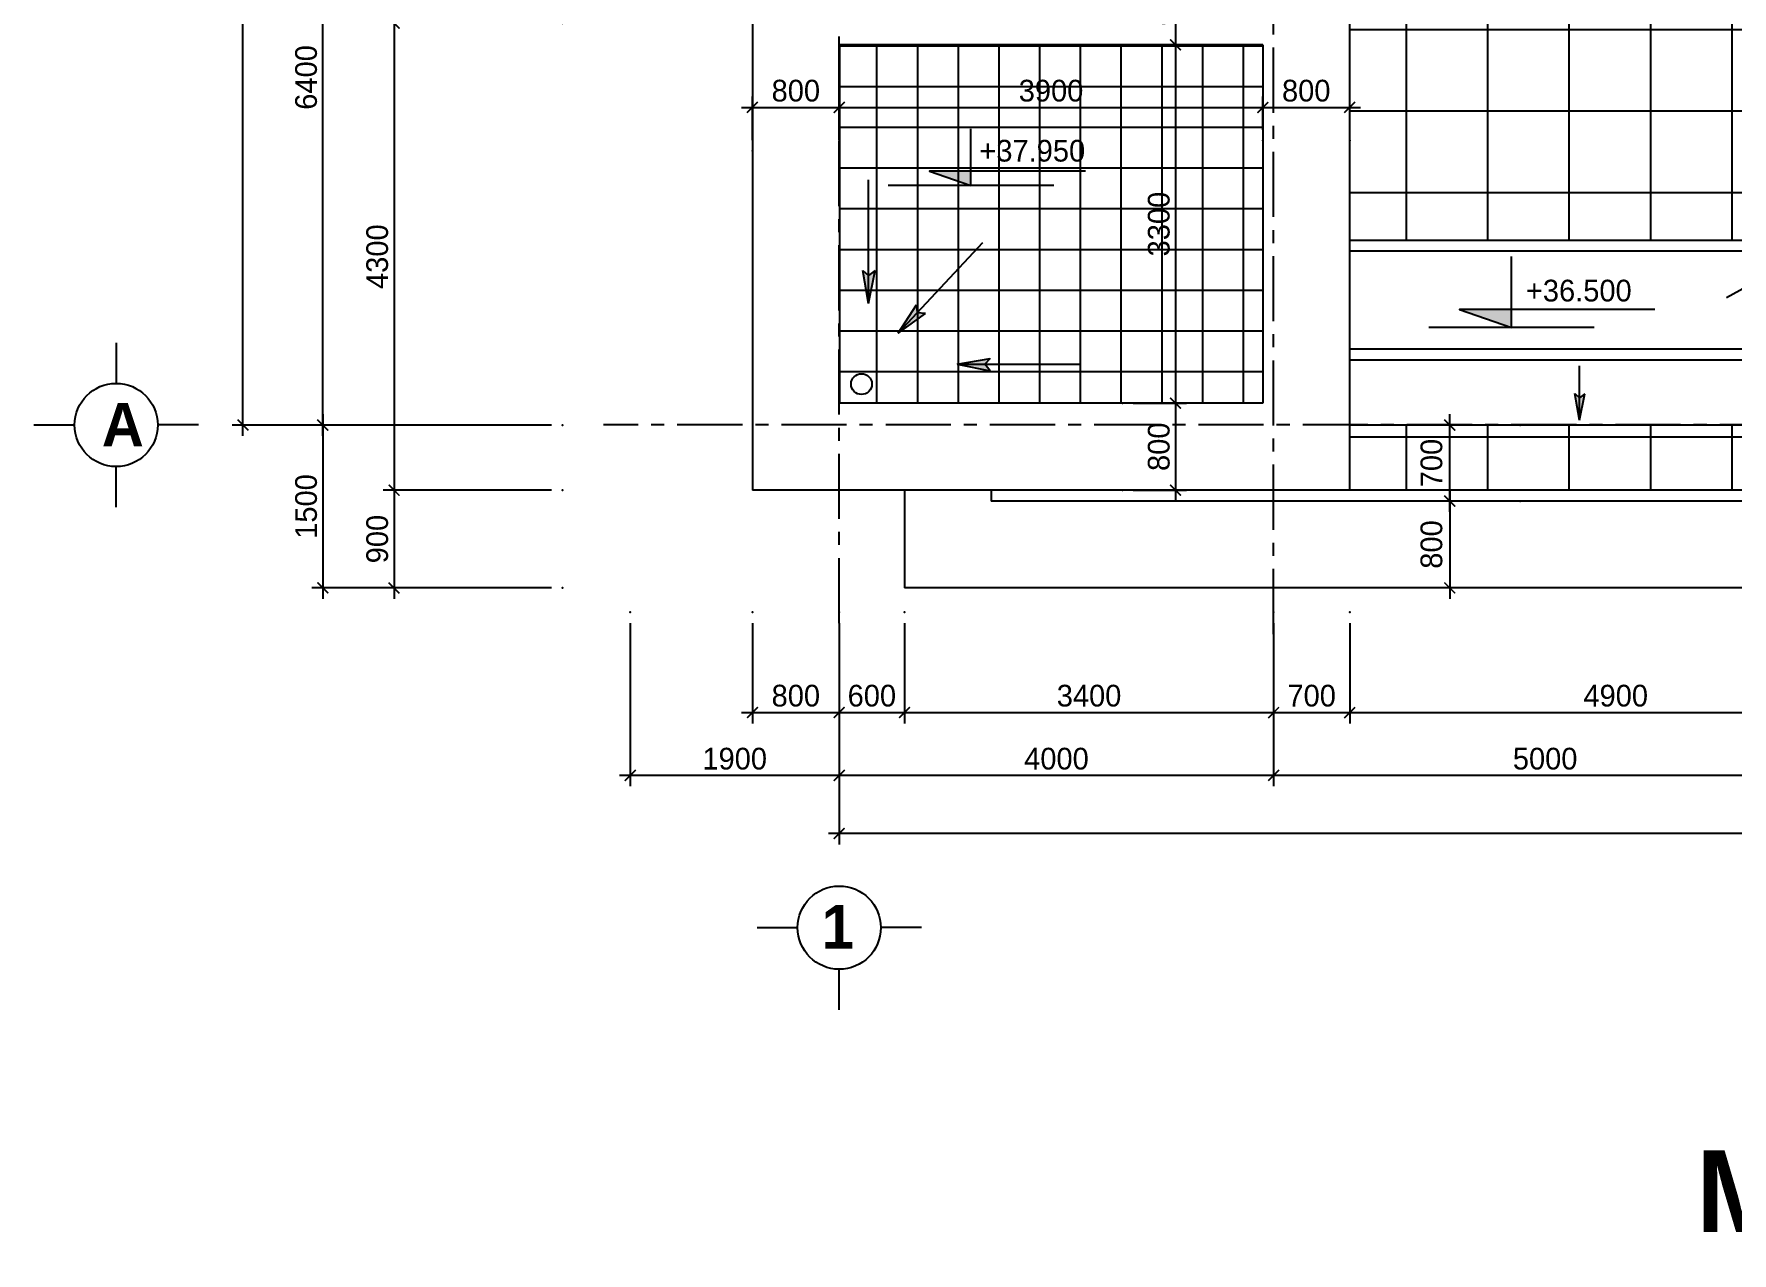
# Model space of a CAD drawing. Header units: inches. Extents: x -844707 to -690155, y -211546 to -175871.
# Drawn here: x -727086 to -711449, y -209024 to -197801 of the extents above; entities that cross this region are included whole.
import ezdxf
from ezdxf.enums import TextEntityAlignment as Align

# ---------------------------------------------------------------- set-up
doc = ezdxf.new("R2010")
doc.units = ezdxf.units.IN
doc.header["$LTSCALE"] = 48
doc.header["$MEASUREMENT"] = 0
doc.linetypes.add('CENTER', pattern=[2, 1.25, -0.25, 0.25, -0.25])
doc.layers.add('DWGSHARE.com-DefPoints-DWGSHARE.com', color=7, linetype='Continuous', plot=False)
for name, color, linetype in [('DWGSHARE.com-DIM-DWGSHARE.com', 251, 'Continuous'), ('DWGSHARE.com-HATCH-DWGSHARE.com', 8, 'Continuous'), ('DWGSHARE.com-KICHTHUOC-DWGSHARE.com', 9, 'Continuous'), ('DWGSHARE.com-kinh-DWGSHARE.com', 154, 'Continuous'), ('DWGSHARE.com-LAYER1-DWGSHARE.com', 150, 'Continuous'), ('DWGSHARE.com-NET-DWGSHARE.com', 245, 'Continuous'), ('DWGSHARE.com-text-DWGSHARE.com', 3, 'Continuous'), ('DWGSHARE.com-truc-DWGSHARE.com', 250, 'CENTER'), ('DWGSHARE.com-TUONG-DWGSHARE.com', 7, 'Continuous')]:
    doc.layers.add(name, color=color, linetype=linetype)
doc.styles.add('AVO-B', font='')
doc.styles.get("Standard").update_dxf_attribs({"font": ''})
doc.styles.add('style4', font='')
doc.styles.add('VNI-AVO', font='')
doc.styles.get('AVO-B').set_extended_font_data('VNI-Avo', bold=True)
doc.styles.get('Standard').set_extended_font_data('VNI-Avo')
doc.styles.get('style4').set_extended_font_data('VNI-Avo')
doc.styles.get('VNI-AVO').set_extended_font_data('VNI-Avo')
doc.dimstyles.new('100', dxfattribs={"dimscale": 0, "dimtxt": 200, "dimasz": 100, "dimexe": 65, "dimexo": 0, "dimgap": 65, "dimtad": 1, "dimdec": 0, "dimzin": 0, "dimdsep": 46, "dimtxsty": 'style4', "dimblk": 'ARCHTICK', "dimcen": 0.1, "dimdle": 100, "dimclrd": 256, "dimclre": 256, "dimclrt": 2, "dimadec": 0, "dimazin": 0, "dimtfac": 1, "dimtdec": 0, "dimtix": 1, "dimtmove": 2, "dimatfit": 3, "dimldrblk": 'ARCHTICK', "dimfxl": 1, "dimtolj": 1, "dimtzin": 0, "dimlwd": -1, "dimlwe": -1, "dimarcsym": 0})
doc.dimstyles.new('tl1-100', dxfattribs={"dimtxt": 200, "dimasz": 100, "dimexe": 100, "dimexo": 100, "dimgap": 50, "dimtad": 1, "dimdec": 0, "dimzin": 0, "dimdsep": 46, "dimtxsty": 'VNI-AVO', "dimblk": 'ARCHTICK', "dimcen": 1, "dimdle": 100, "dimclrd": 256, "dimclre": 256, "dimclrt": 2, "dimadec": 0, "dimazin": 0, "dimtfac": 1, "dimtdec": 0, "dimtix": 1, "dimtofl": 0, "dimtmove": 2, "dimatfit": 3, "dimldrblk": 'ARCHTICK', "dimfxl": 1, "dimtolj": 2, "dimtzin": 0, "dimarcsym": 0})
pattern_1 = [(90, (81301.7, 61739.7), (-750, 1e-13), []), (180, (81301.7, 61739.7), (-1e-13, -750), [])]

# ---------------------------------------------------------------- blocks, each defined once
blk = doc.blocks.new('_ArchTick')
at = {"color": 0, "linetype": 'ByBlock', "const_width": 0.15}
blk.add_lwpolyline([(-0.5, -0.5), (0.5, 0.5)], dxfattribs=at)
blk = doc.blocks.new('*D435')
at = {"layer": 'DWGSHARE.com-DefPoints-DWGSHARE.com', "color": 0, "transparency": 16777216}
for p in [(-725161, -180101), (-722220, -180101), (-722220, -201401)]:
    blk.add_point(p, dxfattribs=at)
at = {"layer": 'DWGSHARE.com-DIM-DWGSHARE.com', "lineweight": -2, "transparency": 16777216}
for p, q in [((-722320, -180101), (-725261, -180101)), ((-725161, -201501), (-725161, -180001)), ((-722320, -201401), (-725261, -201401))]:
    blk.add_line(p, q, dxfattribs=at)
at = {"layer": 'DWGSHARE.com-DIM-DWGSHARE.com', "lineweight": -2, "transparency": 16777216, "xscale": 100, "yscale": 100, "zscale": 100}
for p, rotation in [((-725161, -180101), 90), ((-725161, -201401), 270)]:
    blk.add_blockref('_ArchTick', p, dxfattribs=dict(at, rotation=rotation))
at = {"layer": 'DWGSHARE.com-DIM-DWGSHARE.com', "color": 2, "transparency": 16777216, "insert": (-725314, -190751), "char_height": 200, "attachment_point": 5, "rotation": 90, "style": 'VNI-AVO'}
blk.add_mtext('\\A2;21300', dxfattribs=at)
blk = doc.blocks.new('*D436')
at = {"layer": 'DWGSHARE.com-DefPoints-DWGSHARE.com', "color": 0, "transparency": 16777216}
for p in [(-724426, -195001), (-722220, -195001), (-722220, -201401)]:
    blk.add_point(p, dxfattribs=at)
at = {"layer": 'DWGSHARE.com-DIM-DWGSHARE.com', "lineweight": -2, "transparency": 16777216}
for p, q in [((-724426, -201501), (-724426, -194901)), ((-722320, -195001), (-724526, -195001)), ((-722320, -201401), (-724526, -201401))]:
    blk.add_line(p, q, dxfattribs=at)
at = {"layer": 'DWGSHARE.com-DIM-DWGSHARE.com', "lineweight": -2, "transparency": 16777216, "xscale": 100, "yscale": 100, "zscale": 100}
for p, rotation in [((-724426, -195001), 90), ((-724426, -201401), 270)]:
    blk.add_blockref('_ArchTick', p, dxfattribs=dict(at, rotation=rotation))
at = {"layer": 'DWGSHARE.com-DIM-DWGSHARE.com', "color": 2, "transparency": 16777216, "insert": (-724579, -198201), "char_height": 200, "attachment_point": 5, "rotation": 90, "style": 'VNI-AVO'}
blk.add_mtext('\\A2;6400', dxfattribs=at)
blk = doc.blocks.new('*D437')
at = {"layer": 'DWGSHARE.com-DefPoints-DWGSHARE.com', "color": 0, "transparency": 16777216}
for p in [(-719670, -203124), (-697670, -203124), (-719670, -205162)]:
    blk.add_point(p, dxfattribs=at)
at = {"layer": 'DWGSHARE.com-DIM-DWGSHARE.com', "lineweight": -2, "transparency": 16777216}
for p, q in [((-719670, -203224), (-719670, -205262)), ((-697670, -203224), (-697670, -205262)), ((-697570, -205162), (-719770, -205162))]:
    blk.add_line(p, q, dxfattribs=at)
at = {"layer": 'DWGSHARE.com-DIM-DWGSHARE.com', "lineweight": -2, "transparency": 16777216, "xscale": 100, "yscale": 100, "zscale": 100, "rotation": 180}
blk.add_blockref('_ArchTick', (-719670, -205162), dxfattribs=at)
at = {"layer": 'DWGSHARE.com-DIM-DWGSHARE.com', "lineweight": -2, "transparency": 16777216, "xscale": 100, "yscale": 100, "zscale": 100}
blk.add_blockref('_ArchTick', (-697670, -205162), dxfattribs=at)
at = {"layer": 'DWGSHARE.com-DIM-DWGSHARE.com', "color": 2, "transparency": 16777216, "insert": (-708592, -204974), "char_height": 200, "attachment_point": 5, "style": 'VNI-AVO'}
blk.add_mtext('\\A2;22000', dxfattribs=at)
blk = doc.blocks.new('*D438')
at = {"layer": 'DWGSHARE.com-DefPoints-DWGSHARE.com', "color": 0, "transparency": 16777216}
for p in [(-715670, -203124), (-710670, -203124), (-715670, -204627)]:
    blk.add_point(p, dxfattribs=at)
at = {"layer": 'DWGSHARE.com-DIM-DWGSHARE.com', "lineweight": -2, "transparency": 16777216}
for p, q in [((-715670, -203224), (-715670, -204727)), ((-710670, -203224), (-710670, -204727)), ((-710570, -204627), (-715770, -204627))]:
    blk.add_line(p, q, dxfattribs=at)
at = {"layer": 'DWGSHARE.com-DIM-DWGSHARE.com', "lineweight": -2, "transparency": 16777216, "xscale": 100, "yscale": 100, "zscale": 100, "rotation": 180}
blk.add_blockref('_ArchTick', (-715670, -204627), dxfattribs=at)
at = {"layer": 'DWGSHARE.com-DIM-DWGSHARE.com', "lineweight": -2, "transparency": 16777216, "xscale": 100, "yscale": 100, "zscale": 100}
blk.add_blockref('_ArchTick', (-710670, -204627), dxfattribs=at)
at = {"layer": 'DWGSHARE.com-DIM-DWGSHARE.com', "color": 2, "transparency": 16777216, "insert": (-713170, -204474), "char_height": 200, "attachment_point": 5, "style": 'VNI-AVO'}
blk.add_mtext('\\A2;5000', dxfattribs=at)
blk = doc.blocks.new('*D439')
at = {"layer": 'DWGSHARE.com-DefPoints-DWGSHARE.com', "color": 0, "transparency": 16777216}
for p in [(-721595, -203124), (-719670, -203124), (-721595, -204627)]:
    blk.add_point(p, dxfattribs=at)
at = {"layer": 'DWGSHARE.com-DIM-DWGSHARE.com', "lineweight": -2, "transparency": 16777216}
for p, q in [((-721595, -203224), (-721595, -204727)), ((-719670, -203224), (-719670, -204727)), ((-719570, -204627), (-721695, -204627))]:
    blk.add_line(p, q, dxfattribs=at)
at = {"layer": 'DWGSHARE.com-DIM-DWGSHARE.com', "lineweight": -2, "transparency": 16777216, "xscale": 100, "yscale": 100, "zscale": 100, "rotation": 180}
blk.add_blockref('_ArchTick', (-721595, -204627), dxfattribs=at)
at = {"layer": 'DWGSHARE.com-DIM-DWGSHARE.com', "lineweight": -2, "transparency": 16777216, "xscale": 100, "yscale": 100, "zscale": 100}
blk.add_blockref('_ArchTick', (-719670, -204627), dxfattribs=at)
at = {"layer": 'DWGSHARE.com-DIM-DWGSHARE.com', "color": 2, "transparency": 16777216, "insert": (-720633, -204474), "char_height": 200, "attachment_point": 5, "style": 'VNI-AVO'}
blk.add_mtext('\\A2;1900', dxfattribs=at)
blk = doc.blocks.new('*D440')
at = {"layer": 'DWGSHARE.com-DefPoints-DWGSHARE.com', "color": 0, "transparency": 16777216}
for p in [(-722220, -201401), (-724426, -202901), (-722220, -202901)]:
    blk.add_point(p, dxfattribs=at)
at = {"layer": 'DWGSHARE.com-DIM-DWGSHARE.com', "lineweight": -2, "transparency": 16777216}
for p, q in [((-722320, -201401), (-724526, -201401)), ((-724426, -201301), (-724426, -203001)), ((-722320, -202901), (-724526, -202901))]:
    blk.add_line(p, q, dxfattribs=at)
at = {"layer": 'DWGSHARE.com-DIM-DWGSHARE.com', "lineweight": -2, "transparency": 16777216, "xscale": 100, "yscale": 100, "zscale": 100}
for p, rotation in [((-724426, -201401), 90), ((-724426, -202901), 270)]:
    blk.add_blockref('_ArchTick', p, dxfattribs=dict(at, rotation=rotation))
at = {"layer": 'DWGSHARE.com-DIM-DWGSHARE.com', "color": 2, "transparency": 16777216, "insert": (-724579, -202151), "char_height": 200, "attachment_point": 5, "rotation": 90, "style": 'VNI-AVO'}
blk.add_mtext('\\A2;1500', dxfattribs=at)
blk = doc.blocks.new('*D441')
at = {"layer": 'DWGSHARE.com-DefPoints-DWGSHARE.com', "color": 0, "transparency": 16777216}
for p in [(-719670, -203124), (-715670, -203124), (-719670, -204627)]:
    blk.add_point(p, dxfattribs=at)
at = {"layer": 'DWGSHARE.com-DIM-DWGSHARE.com', "lineweight": -2, "transparency": 16777216}
for p, q in [((-719670, -203224), (-719670, -204727)), ((-715670, -203224), (-715670, -204727)), ((-715570, -204627), (-719770, -204627))]:
    blk.add_line(p, q, dxfattribs=at)
at = {"layer": 'DWGSHARE.com-DIM-DWGSHARE.com', "lineweight": -2, "transparency": 16777216, "xscale": 100, "yscale": 100, "zscale": 100, "rotation": 180}
blk.add_blockref('_ArchTick', (-719670, -204627), dxfattribs=at)
at = {"layer": 'DWGSHARE.com-DIM-DWGSHARE.com', "lineweight": -2, "transparency": 16777216, "xscale": 100, "yscale": 100, "zscale": 100}
blk.add_blockref('_ArchTick', (-715670, -204627), dxfattribs=at)
at = {"layer": 'DWGSHARE.com-DIM-DWGSHARE.com', "color": 2, "transparency": 16777216, "insert": (-717670, -204474), "char_height": 200, "attachment_point": 5, "style": 'VNI-AVO'}
blk.add_mtext('\\A2;4000', dxfattribs=at)
blk = doc.blocks.new('Muiten')
at = {"layer": 'DWGSHARE.com-KICHTHUOC-DWGSHARE.com'}
blk.add_hatch(color=2, dxfattribs=at).paths.add_polyline_path([(-257, 0), (-305, -54), (0, 0), (-304, 59)])
at = {"layer": 'DWGSHARE.com-KICHTHUOC-DWGSHARE.com', "linetype": 'Continuous'}
blk.add_line((0, 0), (-1140, 0), dxfattribs=at)
at = {"layer": 'DWGSHARE.com-KICHTHUOC-DWGSHARE.com', "color": 2}
for p, q in [((0, 0), (-305, -54)), ((-304, 59), (-257, 0)), ((0, 0), (-304, 59)), ((0, 0), (-257, 0)), ((-305, -54), (-257, 0))]:
    blk.add_line(p, q, dxfattribs=at)
blk = doc.blocks.new('*D486')
at = {"layer": 'DWGSHARE.com-DefPoints-DWGSHARE.com', "color": 0, "transparency": 16777216}
for p in [(-714048, -202101), (-714048, -202901), (-714048, -202901)]:
    blk.add_point(p, dxfattribs=at)
at = {"layer": 'DWGSHARE.com-DIM-DWGSHARE.com', "transparency": 16777216}
for p, q in [((-714048, -202001), (-714048, -203001)), ((-714048, -202101), (-714113, -202101)), ((-714048, -202901), (-714113, -202901))]:
    blk.add_line(p, q, dxfattribs=at)
at = {"layer": 'DWGSHARE.com-DIM-DWGSHARE.com', "transparency": 16777216, "xscale": 100, "yscale": 100, "zscale": 100}
for p, rotation in [((-714048, -202101), 90), ((-714048, -202901), 270)]:
    blk.add_blockref('_ArchTick', p, dxfattribs=dict(at, rotation=rotation))
at = {"layer": 'DWGSHARE.com-DIM-DWGSHARE.com', "color": 2, "transparency": 16777216, "insert": (-714216, -202501), "char_height": 200, "attachment_point": 5, "rotation": 90, "style": 'style4'}
blk.add_mtext('\\A1;800', dxfattribs=at)
blk = doc.blocks.new('*D758')
at = {"layer": 'DWGSHARE.com-DefPoints-DWGSHARE.com', "color": 0, "transparency": 16777216}
for p in [(-714048, -201401), (-713401, -201401), (-713401, -202101)]:
    blk.add_point(p, dxfattribs=at)
at = {"layer": 'DWGSHARE.com-DIM-DWGSHARE.com', "transparency": 16777216}
for p, q in [((-713401, -201401), (-714113, -201401)), ((-714048, -202201), (-714048, -201301)), ((-713401, -202101), (-714113, -202101))]:
    blk.add_line(p, q, dxfattribs=at)
at = {"layer": 'DWGSHARE.com-DIM-DWGSHARE.com', "transparency": 16777216, "xscale": 100, "yscale": 100, "zscale": 100}
for p, rotation in [((-714048, -201401), 90), ((-714048, -202101), 270)]:
    blk.add_blockref('_ArchTick', p, dxfattribs=dict(at, rotation=rotation))
at = {"layer": 'DWGSHARE.com-DIM-DWGSHARE.com', "color": 2, "transparency": 16777216, "insert": (-714216, -201751), "char_height": 200, "attachment_point": 5, "rotation": 90, "style": 'style4'}
blk.add_mtext('\\A1;700', dxfattribs=at)
blk = doc.blocks.new('*D503')
at = {"layer": 'DWGSHARE.com-DefPoints-DWGSHARE.com', "color": 0, "transparency": 16777216}
for p in [(-719670, -198477), (-720470, -198878), (-719670, -198878)]:
    blk.add_point(p, dxfattribs=at)
at = {"layer": 'DWGSHARE.com-DIM-DWGSHARE.com', "lineweight": -2, "transparency": 16777216}
for p, q in [((-720470, -198778), (-720470, -198377)), ((-719670, -198778), (-719670, -198377)), ((-720570, -198477), (-719570, -198477))]:
    blk.add_line(p, q, dxfattribs=at)
at = {"layer": 'DWGSHARE.com-DIM-DWGSHARE.com', "lineweight": -2, "transparency": 16777216, "xscale": 100, "yscale": 100, "zscale": 100, "rotation": 180}
blk.add_blockref('_ArchTick', (-720470, -198477), dxfattribs=at)
at = {"layer": 'DWGSHARE.com-DIM-DWGSHARE.com', "lineweight": -2, "transparency": 16777216, "xscale": 100, "yscale": 100, "zscale": 100}
blk.add_blockref('_ArchTick', (-719670, -198477), dxfattribs=at)
at = {"layer": 'DWGSHARE.com-DIM-DWGSHARE.com', "color": 2, "transparency": 16777216, "insert": (-720070, -198324), "char_height": 200, "attachment_point": 5, "style": 'VNI-AVO'}
blk.add_mtext('\\A2;800', dxfattribs=at)
blk = doc.blocks.new('*D504')
at = {"layer": 'DWGSHARE.com-DefPoints-DWGSHARE.com', "color": 0, "transparency": 16777216}
for p in [(-715770, -198477), (-719670, -198878), (-715770, -198782)]:
    blk.add_point(p, dxfattribs=at)
at = {"layer": 'DWGSHARE.com-DIM-DWGSHARE.com', "lineweight": -2, "transparency": 16777216}
for p, q in [((-719670, -198778), (-719670, -198377)), ((-715770, -198682), (-715770, -198377)), ((-719770, -198477), (-715670, -198477))]:
    blk.add_line(p, q, dxfattribs=at)
at = {"layer": 'DWGSHARE.com-DIM-DWGSHARE.com', "lineweight": -2, "transparency": 16777216, "xscale": 100, "yscale": 100, "zscale": 100, "rotation": 180}
blk.add_blockref('_ArchTick', (-719670, -198477), dxfattribs=at)
at = {"layer": 'DWGSHARE.com-DIM-DWGSHARE.com', "lineweight": -2, "transparency": 16777216, "xscale": 100, "yscale": 100, "zscale": 100}
blk.add_blockref('_ArchTick', (-715770, -198477), dxfattribs=at)
at = {"layer": 'DWGSHARE.com-DIM-DWGSHARE.com', "color": 2, "transparency": 16777216, "insert": (-717720, -198324), "char_height": 200, "attachment_point": 5, "style": 'VNI-AVO'}
blk.add_mtext('\\A2;3900', dxfattribs=at)
blk = doc.blocks.new('*D505')
at = {"layer": 'DWGSHARE.com-DefPoints-DWGSHARE.com', "color": 0, "transparency": 16777216}
for p in [(-714970, -198477), (-715770, -198782), (-714970, -198782)]:
    blk.add_point(p, dxfattribs=at)
at = {"layer": 'DWGSHARE.com-DIM-DWGSHARE.com', "lineweight": -2, "transparency": 16777216}
for p, q in [((-715770, -198682), (-715770, -198377)), ((-714970, -198682), (-714970, -198377)), ((-715870, -198477), (-714870, -198477))]:
    blk.add_line(p, q, dxfattribs=at)
at = {"layer": 'DWGSHARE.com-DIM-DWGSHARE.com', "lineweight": -2, "transparency": 16777216, "xscale": 100, "yscale": 100, "zscale": 100, "rotation": 180}
blk.add_blockref('_ArchTick', (-715770, -198477), dxfattribs=at)
at = {"layer": 'DWGSHARE.com-DIM-DWGSHARE.com', "lineweight": -2, "transparency": 16777216, "xscale": 100, "yscale": 100, "zscale": 100}
blk.add_blockref('_ArchTick', (-714970, -198477), dxfattribs=at)
at = {"layer": 'DWGSHARE.com-DIM-DWGSHARE.com', "color": 2, "transparency": 16777216, "insert": (-715370, -198324), "char_height": 200, "attachment_point": 5, "style": 'VNI-AVO'}
blk.add_mtext('\\A2;800', dxfattribs=at)
blk = doc.blocks.new('*D506')
at = {"layer": 'DWGSHARE.com-DefPoints-DWGSHARE.com', "color": 0, "transparency": 16777216}
for p in [(-717170, -197101), (-717170, -197901), (-716574, -197901)]:
    blk.add_point(p, dxfattribs=at)
at = {"layer": 'DWGSHARE.com-DIM-DWGSHARE.com', "lineweight": -2, "transparency": 16777216}
for p, q in [((-716574, -197001), (-716574, -198001)), ((-717070, -197101), (-716474, -197101)), ((-717070, -197901), (-716474, -197901))]:
    blk.add_line(p, q, dxfattribs=at)
at = {"layer": 'DWGSHARE.com-DIM-DWGSHARE.com', "lineweight": -2, "transparency": 16777216, "xscale": 100, "yscale": 100, "zscale": 100}
for p, rotation in [((-716574, -197101), 90), ((-716574, -197901), 270)]:
    blk.add_blockref('_ArchTick', p, dxfattribs=dict(at, rotation=rotation))
at = {"layer": 'DWGSHARE.com-DIM-DWGSHARE.com', "color": 2, "transparency": 16777216, "insert": (-716727, -197501), "char_height": 200, "attachment_point": 5, "rotation": 90, "style": 'VNI-AVO'}
blk.add_mtext('\\A2;800', dxfattribs=at)
blk = doc.blocks.new('*D507')
at = {"layer": 'DWGSHARE.com-DefPoints-DWGSHARE.com', "color": 0, "transparency": 16777216}
for p in [(-717170, -197901), (-717063, -201201), (-716574, -201201)]:
    blk.add_point(p, dxfattribs=at)
at = {"layer": 'DWGSHARE.com-DIM-DWGSHARE.com', "lineweight": -2, "transparency": 16777216}
for p, q in [((-716574, -197801), (-716574, -201301)), ((-717070, -197901), (-716474, -197901)), ((-716963, -201201), (-716474, -201201))]:
    blk.add_line(p, q, dxfattribs=at)
at = {"layer": 'DWGSHARE.com-DIM-DWGSHARE.com', "lineweight": -2, "transparency": 16777216, "xscale": 100, "yscale": 100, "zscale": 100}
for p, rotation in [((-716574, -197901), 90), ((-716574, -201201), 270)]:
    blk.add_blockref('_ArchTick', p, dxfattribs=dict(at, rotation=rotation))
at = {"layer": 'DWGSHARE.com-DIM-DWGSHARE.com', "color": 2, "transparency": 16777216, "insert": (-716727, -199551), "char_height": 200, "attachment_point": 5, "rotation": 90, "style": 'VNI-AVO'}
blk.add_mtext('\\A2;3300', dxfattribs=at)
blk = doc.blocks.new('*D508')
at = {"layer": 'DWGSHARE.com-DefPoints-DWGSHARE.com', "color": 0, "transparency": 16777216}
for p in [(-717063, -201201), (-717063, -202001), (-716574, -202001)]:
    blk.add_point(p, dxfattribs=at)
at = {"layer": 'DWGSHARE.com-DIM-DWGSHARE.com', "lineweight": -2, "transparency": 16777216}
for p, q in [((-716963, -201201), (-716474, -201201)), ((-716574, -201101), (-716574, -202101)), ((-716963, -202001), (-716474, -202001))]:
    blk.add_line(p, q, dxfattribs=at)
at = {"layer": 'DWGSHARE.com-DIM-DWGSHARE.com', "lineweight": -2, "transparency": 16777216, "xscale": 100, "yscale": 100, "zscale": 100}
for p, rotation in [((-716574, -201201), 90), ((-716574, -202001), 270)]:
    blk.add_blockref('_ArchTick', p, dxfattribs=dict(at, rotation=rotation))
at = {"layer": 'DWGSHARE.com-DIM-DWGSHARE.com', "color": 2, "transparency": 16777216, "insert": (-716727, -201601), "char_height": 200, "attachment_point": 5, "rotation": 90, "style": 'VNI-AVO'}
blk.add_mtext('\\A2;800', dxfattribs=at)
blk = doc.blocks.new('*D515')
at = {"layer": 'DWGSHARE.com-DefPoints-DWGSHARE.com', "color": 0, "transparency": 16777216}
for p in [(-720470, -203124), (-719670, -203124), (-719670, -204048)]:
    blk.add_point(p, dxfattribs=at)
at = {"layer": 'DWGSHARE.com-DIM-DWGSHARE.com', "lineweight": -2, "transparency": 16777216}
for p, q in [((-720470, -203224), (-720470, -204148)), ((-719670, -203224), (-719670, -204148)), ((-720570, -204048), (-719570, -204048))]:
    blk.add_line(p, q, dxfattribs=at)
at = {"layer": 'DWGSHARE.com-DIM-DWGSHARE.com', "lineweight": -2, "transparency": 16777216, "xscale": 100, "yscale": 100, "zscale": 100, "rotation": 180}
blk.add_blockref('_ArchTick', (-720470, -204048), dxfattribs=at)
at = {"layer": 'DWGSHARE.com-DIM-DWGSHARE.com', "lineweight": -2, "transparency": 16777216, "xscale": 100, "yscale": 100, "zscale": 100}
blk.add_blockref('_ArchTick', (-719670, -204048), dxfattribs=at)
at = {"layer": 'DWGSHARE.com-DIM-DWGSHARE.com', "color": 2, "transparency": 16777216, "insert": (-720070, -203894), "char_height": 200, "attachment_point": 5, "style": 'VNI-AVO'}
blk.add_mtext('\\A2;800', dxfattribs=at)
blk = doc.blocks.new('*D516')
at = {"layer": 'DWGSHARE.com-DefPoints-DWGSHARE.com', "color": 0, "transparency": 16777216}
for p in [(-719670, -203124), (-719070, -203124), (-719070, -204048)]:
    blk.add_point(p, dxfattribs=at)
at = {"layer": 'DWGSHARE.com-DIM-DWGSHARE.com', "lineweight": -2, "transparency": 16777216}
for p, q in [((-719670, -203224), (-719670, -204148)), ((-719070, -203224), (-719070, -204148)), ((-719770, -204048), (-718970, -204048))]:
    blk.add_line(p, q, dxfattribs=at)
at = {"layer": 'DWGSHARE.com-DIM-DWGSHARE.com', "lineweight": -2, "transparency": 16777216, "xscale": 100, "yscale": 100, "zscale": 100, "rotation": 180}
blk.add_blockref('_ArchTick', (-719670, -204048), dxfattribs=at)
at = {"layer": 'DWGSHARE.com-DIM-DWGSHARE.com', "lineweight": -2, "transparency": 16777216, "xscale": 100, "yscale": 100, "zscale": 100}
blk.add_blockref('_ArchTick', (-719070, -204048), dxfattribs=at)
at = {"layer": 'DWGSHARE.com-DIM-DWGSHARE.com', "color": 2, "transparency": 16777216, "insert": (-719370, -203894), "char_height": 200, "attachment_point": 5, "style": 'VNI-AVO'}
blk.add_mtext('\\A2;600', dxfattribs=at)
blk = doc.blocks.new('*D517')
at = {"layer": 'DWGSHARE.com-DefPoints-DWGSHARE.com', "color": 0, "transparency": 16777216}
for p in [(-719070, -203124), (-715670, -203124), (-715670, -204048)]:
    blk.add_point(p, dxfattribs=at)
at = {"layer": 'DWGSHARE.com-DIM-DWGSHARE.com', "lineweight": -2, "transparency": 16777216}
for p, q in [((-719070, -203224), (-719070, -204148)), ((-715670, -203224), (-715670, -204148)), ((-719170, -204048), (-715570, -204048))]:
    blk.add_line(p, q, dxfattribs=at)
at = {"layer": 'DWGSHARE.com-DIM-DWGSHARE.com', "lineweight": -2, "transparency": 16777216, "xscale": 100, "yscale": 100, "zscale": 100, "rotation": 180}
blk.add_blockref('_ArchTick', (-719070, -204048), dxfattribs=at)
at = {"layer": 'DWGSHARE.com-DIM-DWGSHARE.com', "lineweight": -2, "transparency": 16777216, "xscale": 100, "yscale": 100, "zscale": 100}
blk.add_blockref('_ArchTick', (-715670, -204048), dxfattribs=at)
at = {"layer": 'DWGSHARE.com-DIM-DWGSHARE.com', "color": 2, "transparency": 16777216, "insert": (-717370, -203894), "char_height": 200, "attachment_point": 5, "style": 'VNI-AVO'}
blk.add_mtext('\\A2;3400', dxfattribs=at)
blk = doc.blocks.new('*D518')
at = {"layer": 'DWGSHARE.com-DefPoints-DWGSHARE.com', "color": 0, "transparency": 16777216}
for p in [(-715670, -203124), (-714970, -203124), (-714970, -204048)]:
    blk.add_point(p, dxfattribs=at)
at = {"layer": 'DWGSHARE.com-DIM-DWGSHARE.com', "lineweight": -2, "transparency": 16777216}
for p, q in [((-715670, -203224), (-715670, -204148)), ((-714970, -203224), (-714970, -204148)), ((-715770, -204048), (-714870, -204048))]:
    blk.add_line(p, q, dxfattribs=at)
at = {"layer": 'DWGSHARE.com-DIM-DWGSHARE.com', "lineweight": -2, "transparency": 16777216, "xscale": 100, "yscale": 100, "zscale": 100, "rotation": 180}
blk.add_blockref('_ArchTick', (-715670, -204048), dxfattribs=at)
at = {"layer": 'DWGSHARE.com-DIM-DWGSHARE.com', "lineweight": -2, "transparency": 16777216, "xscale": 100, "yscale": 100, "zscale": 100}
blk.add_blockref('_ArchTick', (-714970, -204048), dxfattribs=at)
at = {"layer": 'DWGSHARE.com-DIM-DWGSHARE.com', "color": 2, "transparency": 16777216, "insert": (-715320, -203894), "char_height": 200, "attachment_point": 5, "style": 'VNI-AVO'}
blk.add_mtext('\\A2;700', dxfattribs=at)
blk = doc.blocks.new('*D519')
at = {"layer": 'DWGSHARE.com-DefPoints-DWGSHARE.com', "color": 0, "transparency": 16777216}
for p in [(-714970, -203124), (-710070, -203124), (-710070, -204048)]:
    blk.add_point(p, dxfattribs=at)
at = {"layer": 'DWGSHARE.com-DIM-DWGSHARE.com', "lineweight": -2, "transparency": 16777216}
for p, q in [((-714970, -203224), (-714970, -204148)), ((-710070, -203224), (-710070, -204148)), ((-715070, -204048), (-709970, -204048))]:
    blk.add_line(p, q, dxfattribs=at)
at = {"layer": 'DWGSHARE.com-DIM-DWGSHARE.com', "lineweight": -2, "transparency": 16777216, "xscale": 100, "yscale": 100, "zscale": 100, "rotation": 180}
blk.add_blockref('_ArchTick', (-714970, -204048), dxfattribs=at)
at = {"layer": 'DWGSHARE.com-DIM-DWGSHARE.com', "lineweight": -2, "transparency": 16777216, "xscale": 100, "yscale": 100, "zscale": 100}
blk.add_blockref('_ArchTick', (-710070, -204048), dxfattribs=at)
at = {"layer": 'DWGSHARE.com-DIM-DWGSHARE.com', "color": 2, "transparency": 16777216, "insert": (-712520, -203894), "char_height": 200, "attachment_point": 5, "style": 'VNI-AVO'}
blk.add_mtext('\\A2;4900', dxfattribs=at)
blk = doc.blocks.new('*D535')
at = {"layer": 'DWGSHARE.com-DefPoints-DWGSHARE.com', "color": 0, "transparency": 16777216}
for p in [(-722220, -197701), (-723770, -202001), (-722220, -202001)]:
    blk.add_point(p, dxfattribs=at)
at = {"layer": 'DWGSHARE.com-DIM-DWGSHARE.com', "lineweight": -2, "transparency": 16777216}
for p, q in [((-723770, -197601), (-723770, -202101)), ((-722320, -197701), (-723870, -197701)), ((-722320, -202001), (-723870, -202001))]:
    blk.add_line(p, q, dxfattribs=at)
at = {"layer": 'DWGSHARE.com-DIM-DWGSHARE.com', "lineweight": -2, "transparency": 16777216, "xscale": 100, "yscale": 100, "zscale": 100}
for p, rotation in [((-723770, -197701), 90), ((-723770, -202001), 270)]:
    blk.add_blockref('_ArchTick', p, dxfattribs=dict(at, rotation=rotation))
at = {"layer": 'DWGSHARE.com-DIM-DWGSHARE.com', "color": 2, "transparency": 16777216, "insert": (-723924, -199851), "char_height": 200, "attachment_point": 5, "rotation": 90, "style": 'VNI-AVO'}
blk.add_mtext('\\A2;4300', dxfattribs=at)
blk = doc.blocks.new('*D536')
at = {"layer": 'DWGSHARE.com-DefPoints-DWGSHARE.com', "color": 0, "transparency": 16777216}
for p in [(-722220, -202001), (-723770, -202901), (-722220, -202901)]:
    blk.add_point(p, dxfattribs=at)
at = {"layer": 'DWGSHARE.com-DIM-DWGSHARE.com', "lineweight": -2, "transparency": 16777216}
for p, q in [((-722320, -202001), (-723870, -202001)), ((-723770, -201901), (-723770, -203001)), ((-722320, -202901), (-723870, -202901))]:
    blk.add_line(p, q, dxfattribs=at)
at = {"layer": 'DWGSHARE.com-DIM-DWGSHARE.com', "lineweight": -2, "transparency": 16777216, "xscale": 100, "yscale": 100, "zscale": 100}
for p, rotation in [((-723770, -202001), 90), ((-723770, -202901), 270)]:
    blk.add_blockref('_ArchTick', p, dxfattribs=dict(at, rotation=rotation))
at = {"layer": 'DWGSHARE.com-DIM-DWGSHARE.com', "color": 2, "transparency": 16777216, "insert": (-723924, -202451), "char_height": 200, "attachment_point": 5, "rotation": 90, "style": 'VNI-AVO'}
blk.add_mtext('\\A2;900', dxfattribs=at)

msp = doc.modelspace()

# ---------------------------------------------------------------- hatches: boundary and pattern name
at = {"layer": 'DWGSHARE.com-HATCH-DWGSHARE.com'}
h = msp.add_hatch(dxfattribs=at)
h.set_pattern_fill('ANSI37,_I', color=256, scale=6000, angle=45, style=2)
h.set_pattern_definition(pattern_1)
h.paths.add_polyline_path([(-715671.4, -195000.8), (-715671.1, -197100.8), (-714970.1, -197100.8), (-714970.1, -199701), (-710670.3, -199701), (-710670.3, -195800.8), (-711470.5, -195800.8), (-711470.5, -195000.8)])
h.paths.add_polyline_path([(-715671.1, -197100.8), (-715671.4, -195000.8), (-718270.3, -195000.8), (-718270.3, -197100.8)])
h.paths.add_polyline_path([(-710670.3, -199701), (-706670.3, -199701), (-706670.3, -195800.8), (-710670.3, -195800.8)])
h.paths.add_polyline_path([(-706670.3, -199701), (-702370.6, -199701), (-702370.6, -197100.8), (-701670.3, -197100.8), (-701670.3, -195000.8), (-705870.2, -195000.8), (-705870.2, -195800.8), (-706670.3, -195800.8)])
h.paths.add_polyline_path([(-699070.4, -197100.8), (-699070.4, -195000.8), (-701670.3, -195000.8), (-701670.3, -197100.8)])
h.paths.add_polyline_path([(-709772.3, -198093), (-709772.3, -197408.7), (-709465.3, -197408.7), (-709465.3, -198093)], flags=24)
h.paths.add_polyline_path([(-709772.3, -200001.3), (-709772.3, -199500.7), (-709465.3, -199500.7), (-709465.3, -200001.3)], flags=9)
h = msp.add_hatch(dxfattribs=at)
h.set_pattern_fill('ANSI37,_I', color=256, scale=3000, angle=45, style=2)
h.set_pattern_definition([(90, (-754198.3, -184409.2), (-375, 6e-14), []), (180, (-754198.3, -184409.2), (-6e-14, -375), [])])
h.paths.add_polyline_path([(-719669.1, -197900.8), (-719669.1, -201200.8), (-719070.4, -201200.8), (-715874.1, -201200.8), (-715770.1, -201200.8), (-715770.1, -197900.8)])
h.paths.add_polyline_path([(-718839.8, -199064.7), (-718457.2, -199064.7), (-718457.2, -199195.4)], flags=16)
h.paths.add_polyline_path([(-719399.7, -200282.2), (-719454, -199976.7), (-719399.9, -200024.7), (-719340.6, -199977.8)], flags=16)
h.paths.add_polyline_path([(-719127, -200555.9), (-718958.5, -200295.4), (-718951.6, -200367.4), (-718876.2, -200373.6)], flags=16)
h.paths.add_polyline_path([(-718585.1, -200841.9), (-718279.6, -200787.5), (-718327.6, -200841.6), (-718280.7, -200901)], flags=16)
h.paths.add_polyline_path([(-719561, -201024.2, -1), (-719369.3, -201024.2, -1)], flags=16)
h.paths.add_polyline_path([(-718062.1, -198170.2), (-717377.8, -198170.2), (-717377.8, -198477.2), (-718062.1, -198477.2)], flags=24)
h.paths.add_polyline_path([(-716880.8, -199893), (-716880.8, -199208.7), (-716573.8, -199208.7), (-716573.8, -199893)], flags=24)
h.paths.add_polyline_path([(-718431.5, -199031.2), (-717332.3, -199031.2), (-717332.3, -198720.6), (-718431.5, -198720.6)], flags=24)
h = msp.add_hatch(dxfattribs=at)
h.set_pattern_fill('ANSI37,_I', color=256, scale=6000, angle=45, style=2)
h.set_pattern_definition(pattern_1)
h.paths.add_polyline_path([(-702370.6, -201400.8), (-706370.3, -201400.8), (-706370.3, -202000.8), (-702370.6, -202000.8)])
h.paths.add_polyline_path([(-710970.4, -201400.8), (-714970.1, -201400.8), (-714970.1, -202000.8), (-710970.4, -202000.8)])
h.paths.add_polyline_path([(-714369.5, -202013.5), (-714369.5, -201488.1), (-714062.5, -201488.1), (-714062.5, -202013.5)], flags=9)
at = {"layer": 'DWGSHARE.com-KICHTHUOC-DWGSHARE.com'}
msp.add_hatch(color=2, dxfattribs=at).paths.add_polyline_path([(-712853, -201150.1), (-712896.3, -201111.7), (-712852.8, -201356.1), (-712805.5, -201112.6)])
at = {"layer": 'DWGSHARE.com-LAYER1-DWGSHARE.com'}
for points in [[(-718457.2, -199064.7), (-718839.8, -199064.7), (-718457.2, -199195.4)], [(-713480.4, -200338.8), (-713958.7, -200338.8), (-713480.4, -200502.2)]]:
    msp.add_hatch(color=1, dxfattribs=at).paths.add_polyline_path(points)

# ---------------------------------------------------------------- linework, layer by layer
at = {"layer": 'DWGSHARE.com-DIM-DWGSHARE.com'}
for p, q in [((-726328.8, -200643.8), (-726328.8, -201017.8)), ((-727085.8, -201400.8), (-726711.8, -201400.8)), ((-725571.8, -201400.8), (-725945.8, -201400.8)), ((-726328.8, -202157.8), (-726328.8, -201783.8)), ((-720427.3, -206028.2), (-720053.3, -206028.2)), ((-718913.3, -206028.2), (-719287.3, -206028.2)), ((-719670.3, -206785.2), (-719670.3, -206411.2))]:
    msp.add_line(p, q, dxfattribs=at)
for centre in [(-726328.8, -201400.8), (-719670.3, -206028.2)]:
    msp.add_circle(centre, 383, dxfattribs=at)
at = {"layer": 'DWGSHARE.com-HATCH-DWGSHARE.com'}
msp.add_circle((-719465.1, -201024.2), 95.8, dxfattribs=at)
at = {"layer": 'DWGSHARE.com-KICHTHUOC-DWGSHARE.com', "linetype": 'Continuous'}
for p, q in [((-711062.5, -199987.5), (-711498.7, -200231.4)), ((-712852.8, -201356.1), (-712852.8, -200856.4))]:
    msp.add_line(p, q, dxfattribs=at)
at = {"layer": 'DWGSHARE.com-KICHTHUOC-DWGSHARE.com', "color": 2}
for p, q in [((-712852.8, -201356.1), (-712896.3, -201111.7)), ((-712896.3, -201111.7), (-712853, -201150.1)), ((-712805.5, -201112.6), (-712853, -201150.1)), ((-712852.8, -201356.1), (-712853, -201150.1)), ((-712852.8, -201356.1), (-712805.5, -201112.6))]:
    msp.add_line(p, q, dxfattribs=at)
at = {"layer": 'DWGSHARE.com-kinh-DWGSHARE.com'}
msp.add_line((-710970.4, -202000.8), (-718170.4, -202000.8), dxfattribs=at)
at = {"layer": 'DWGSHARE.com-LAYER1-DWGSHARE.com', "color": 1}
for p, q in [((-717695.4, -199195.4), (-719219.1, -199195.4)), ((-712718.6, -200502.2), (-714242.3, -200502.2))]:
    msp.add_line(p, q, dxfattribs=at)
for points in [[(-717401.4, -199064.7), (-718839.8, -199064.7), (-718457.2, -199195.4), (-718457.2, -198672.9)], [(-712160.7, -200338.8), (-713958.7, -200338.8), (-713480.4, -200502.2), (-713480.4, -199849.1)]]:
    msp.add_lwpolyline(points, dxfattribs=at)
at = {"layer": 'DWGSHARE.com-NET-DWGSHARE.com'}
for p, q in [((-702370.6, -199801), (-714970.1, -199801)), ((-714970.1, -200700.8), (-702370.6, -200700.8)), ((-719070.4, -202000.8), (-719070.4, -202900.8)), ((-718270.4, -202000.8), (-718270.4, -202100.8)), ((-710870.4, -202100.8), (-718270.4, -202100.8)), ((-710070.4, -202900.8), (-719070.4, -202900.8))]:
    msp.add_line(p, q, dxfattribs=at)
at = {"layer": 'DWGSHARE.com-truc-DWGSHARE.com', "ltscale": 10}
for p, q in [((-719670.3, -203225.6), (-719670.3, -180394.5)), ((-715670.3, -203325.6), (-715673.3, -180494.5)), ((-695602.5, -201400.8), (-721841.5, -201400.8))]:
    msp.add_line(p, q, dxfattribs=at)
at = {"layer": 'DWGSHARE.com-TUONG-DWGSHARE.com'}
for p, q in [((-720469.6, -197100.8), (-720469.6, -202000.8)), ((-714970.1, -197100.8), (-714970.1, -202000.8)), ((-719669.1, -197900.8), (-719669.1, -201200.8)), ((-715770.1, -197900.8), (-719669.1, -197900.8)), ((-715770.1, -197900.8), (-715770.1, -201200.8)), ((-714970.7, -199696), (-714970.7, -201400.8)), ((-702370.6, -199701), (-714970.7, -199701)), ((-714970.1, -199796), (-714970.1, -201300.8)), ((-714970.1, -200800.8), (-702370.6, -200800.8)), ((-719070.4, -201200.8), (-719680.1, -201200.8)), ((-715770.1, -201200.8), (-719669.1, -201200.8)), ((-715874.1, -201200.8), (-719580, -201200.8)), ((-714970.7, -201400.8), (-702370.6, -201400.8)), ((-714970.1, -202000.8), (-720469.6, -202000.8))]:
    msp.add_line(p, q, dxfattribs=at)

# ---------------------------------------------------------------- block references
at = {"layer": 'DWGSHARE.com-HATCH-DWGSHARE.com'}
for p, rotation in [((-719399.7, -200282.2), 270), ((-719127, -200555.9), 227.000609144661), ((-718585.1, -200841.9), 180)]:
    msp.add_blockref('Muiten', p, dxfattribs=dict(at, rotation=rotation))

# ---------------------------------------------------------------- texts
at = {"layer": 'DWGSHARE.com-text-DWGSHARE.com'}
for s, p in [('+37.950', (-718379.7, -198975.6)), ('+36.500', (-713347.1, -200263.4))]:
    msp.add_text(s, height=200, dxfattribs=at).set_placement(p)
at = {"layer": 'DWGSHARE.com-text-DWGSHARE.com', "color": 3, "style": 'AVO-B'}
for s, p in [('A', (-726460.6, -201597.1)), ('1', (-719831.5, -206220.5))]:
    msp.add_text(s, height=400, dxfattribs=at).set_placement(p)
at = {"layer": 'DWGSHARE.com-text-DWGSHARE.com', "style": 'AVO-B'}
msp.add_text('MAËT BAÈNG MAÙI', height=750, dxfattribs=at).set_placement((-708017.7, -208829.3), align=Align.CENTER)

# ---------------------------------------------------------------- dimensions: what is measured, and where the dimension line sits
at = {"layer": 'DWGSHARE.com-DIM-DWGSHARE.com'}
for base, p1, p2, angle, picture, middle in [((-725160.8, -180100.8), (-722220, -201400.8), (-722220, -180100.8), 270, '*D435', (-725314.3, -190750.8)), ((-724425.8, -195000.8), (-722220, -201400.8), (-722220, -195000.8), 270, '*D436', (-724579.3, -198200.8)), ((-716573.8, -197900.8), (-717169.7, -197100.8), (-717170.2, -197900.8), 90, '*D506', (-716727.3, -197500.8)), ((-723770.5, -202000.8), (-722220, -197700.8), (-722220, -202000.8), 90, '*D535', (-723924, -199850.8)), ((-716573.8, -201200.8), (-717170.2, -197900.8), (-717063.2, -201200.8), 90, '*D507', (-716727.3, -199550.8)), ((-716573.8, -202000.8), (-717063.2, -201200.8), (-717062.7, -202000.8), 90, '*D508', (-716727.3, -201600.8)), ((-724425.8, -202900.8), (-722220, -201400.8), (-722220, -202900.8), 90, '*D440', (-724579.3, -202150.8)), ((-723770.5, -202900.8), (-722220, -202000.8), (-722220, -202900.8), 90, '*D536', (-723924, -202450.8))]:
    dim = msp.add_linear_dim(base=base, p1=p1, p2=p2, angle=angle, dimstyle='tl1-100', dxfattribs=at)
    dim.commit()
    dim.dimension.update_dxf_attribs({"geometry": picture, "text_midpoint": middle})
for base, p1, p2, picture, middle in [((-719669.8, -198477.2), (-720469.6, -198877.9), (-719669.8, -198877.9), '*D503', (-720069.7, -198323.7)), ((-715770.1, -198477.2), (-719669.8, -198877.9), (-715770.1, -198781.8), '*D504', (-717719.9, -198323.7)), ((-714970.1, -198477.2), (-715770.1, -198781.8), (-714970.1, -198781.8), '*D505', (-715370.1, -198323.7)), ((-719670.3, -204047.9), (-720470.1, -203124.4), (-719670.3, -203124.4), '*D515', (-720070.2, -203894.4)), ((-719070.4, -204047.9), (-719670.3, -203124.4), (-719070.4, -203124.4), '*D516', (-719370.3, -203894.4)), ((-715670.4, -204047.9), (-719070.4, -203124.4), (-715670.4, -203124.4), '*D517', (-717370.4, -203894.4)), ((-714970.1, -204047.9), (-715670.4, -203124.4), (-714970.1, -203124.4), '*D518', (-715320.2, -203894.4)), ((-710070.4, -204047.9), (-714970.1, -203124.4), (-710070.4, -203124.4), '*D519', (-712520.2, -203894.4))]:
    dim = msp.add_linear_dim(base=base, p1=p1, p2=p2, dimstyle='tl1-100', dxfattribs=at)
    dim.commit()
    dim.dimension.update_dxf_attribs({"geometry": picture, "text_midpoint": middle})
for base, p1, p2, angle, dimstyle, override, picture, middle in [((-714047.5, -201400.8), (-713401, -202100.8), (-713401, -201400.8), 90, '100', {"dimscale": 1}, '*D758', (-714216, -201750.8)), ((-714047.5, -202900.8), (-714047.5, -202100.8), (-714047.5, -202900.8), 90, '100', {"dimscale": 1}, '*D486', (-714216, -202500.8)), ((-719670.3, -204627.4), (-715670.3, -203124.4), (-719670.3, -203124.4), 180, 'tl1-100', {"dimtmove": 1}, '*D441', (-717670.3, -204473.8)), ((-715670.3, -204627.4), (-710670.3, -203124.4), (-715670.3, -203124.4), 180, 'tl1-100', {"dimtmove": 1}, '*D438', (-713170.3, -204473.8))]:
    dim = msp.add_linear_dim(base=base, p1=p1, p2=p2, angle=angle, dimstyle=dimstyle, override=override, dxfattribs=at)
    dim.commit()
    dim.dimension.update_dxf_attribs({"geometry": picture, "text_midpoint": middle})
dim = msp.add_linear_dim(base=(-721594.7, -204627.4), p1=(-719670.3, -203124.4), p2=(-721594.7, -203124.4), angle=180, text='1900', dimstyle='tl1-100', dxfattribs=at)
dim.commit()
dim.dimension.update_dxf_attribs({"geometry": '*D439', "text_midpoint": (-720632.5, -204473.8)})
dim = msp.add_linear_dim(base=(-719670.3, -205161.8), p1=(-697670.3, -203124.4), p2=(-719670.3, -203124.4), angle=180, dimstyle='tl1-100', dxfattribs=at)
dim.commit()
dim.dimension.update_dxf_attribs({"geometry": '*D437', "text_midpoint": (-708591.9, -204974.2), "dimtype": 160})

doc.saveas('drawing.dxf')
